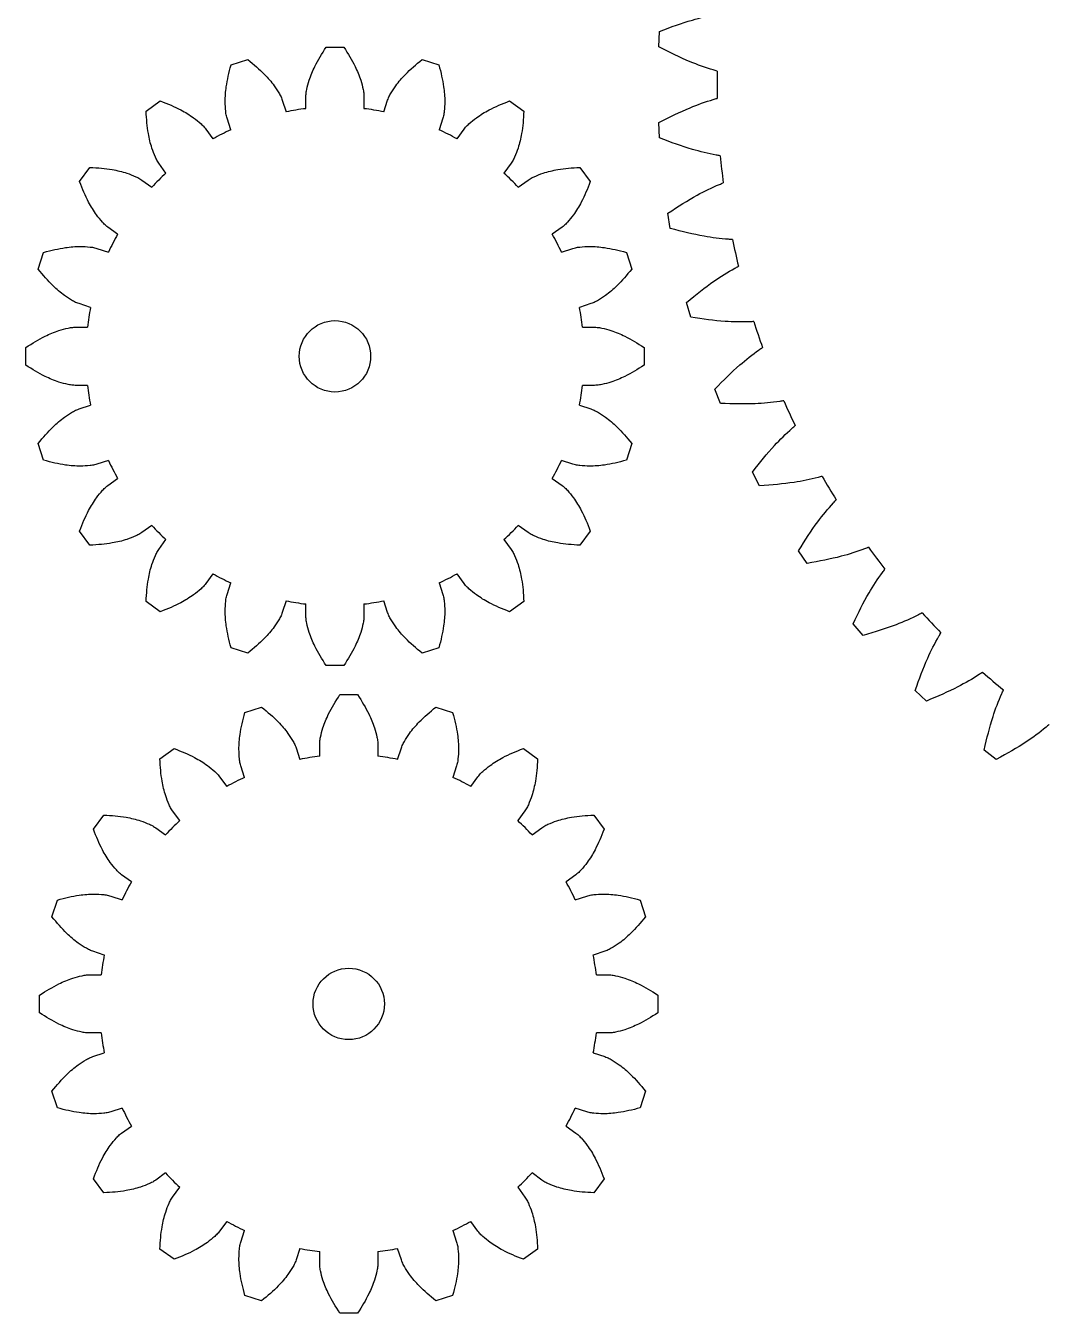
# Model space of a CAD drawing. Header units: inches. Extents: x 2 to 213, y 122 to 293.
# Drawn here: x 32.6 to 78.4, y 200 to 257.7 of the extents above; entities that cross this region are included whole.
import ezdxf

# ---------------------------------------------------------------- set-up
doc = ezdxf.new("R2010")
doc.units = ezdxf.units.IN
for name, color, linetype in [('ENGRANAJE_1_V3', 7, 'Continuous'), ('ENGRANAJE_2_V3', 7, 'Continuous'), ('Predeterminado', 7, 'Continuous')]:
    doc.layers.add(name, color=color, linetype=linetype)

# ---------------------------------------------------------------- blocks, each defined once
blk = doc.blocks.new('SE1')
at = {"layer": 'ENGRANAJE_2_V3', "color": 7, "linetype": 'Continuous', "ltscale": 25.4}
for p, q in [((60.942, 256.791), (60.979, 257.48)), ((60.979, 252.708), (60.942, 253.396)), ((61.458, 248.652), (61.346, 249.332)), ((62.372, 244.672), (62.188, 245.336)), ((63.712, 240.814), (63.456, 241.455)), ((65.46, 237.123), (65.137, 237.733)), ((67.597, 233.644), (67.21, 234.214)), ((70.098, 230.415), (69.652, 230.941)), ((72.934, 227.476), (72.433, 227.951)), ((76.07, 224.861), (75.521, 225.279))]:
    blk.add_line(p, q, dxfattribs=at)
for start, end in [(178.99866, 181.00134), (185.20555, 187.20824), (191.41245, 193.41514), (197.61935, 199.62203), (203.82624, 205.82893), (210.03314, 212.03583), (216.24004, 218.24272), (222.44693, 224.44962), (228.65383, 230.65652)]:
    blk.add_arc((98.619, 255.094), 35.064, start, end, dxfattribs=at)
for points, knots in [([(60.979, 257.48), (61.512, 257.683), (62.278, 257.966), (63.219, 258.195), (63.64, 258.266), (63.7, 258.275)], [0, 0, 0, 0, 0.547162, 0.935828, 1, 1, 1, 1]), ([(63.561, 255.706), (63.502, 255.722), (63.091, 255.838), (62.18, 256.167), (61.449, 256.531), (60.942, 256.791)], [0, 0, 0, 0, 0.064172, 0.452838, 1, 1, 1, 1]), ([(60.942, 253.396), (61.449, 253.656), (62.18, 254.02), (63.091, 254.349), (63.502, 254.465), (63.561, 254.481)], [0, 0, 0, 0, 0.547162, 0.935828, 1, 1, 1, 1]), ([(63.7, 251.912), (63.64, 251.922), (63.219, 251.993), (62.278, 252.221), (61.512, 252.504), (60.979, 252.708)], [0, 0, 0, 0, 0.064172, 0.452838, 1, 1, 1, 1]), ([(61.346, 249.332), (61.822, 249.645), (62.51, 250.087), (63.38, 250.512), (63.776, 250.672), (63.832, 250.694)], [0, 0, 0, 0, 0.547162, 0.935828, 1, 1, 1, 1]), ([(64.249, 248.156), (64.188, 248.158), (63.761, 248.183), (62.802, 248.309), (62.009, 248.507), (61.458, 248.652)], [0, 0, 0, 0, 0.064172, 0.452838, 1, 1, 1, 1]), ([(62.188, 245.336), (62.627, 245.699), (63.263, 246.212), (64.082, 246.729), (64.458, 246.931), (64.512, 246.959)], [0, 0, 0, 0, 0.547162, 0.935828, 1, 1, 1, 1]), ([(65.2, 244.48), (65.14, 244.476), (64.713, 244.455), (63.745, 244.476), (62.936, 244.588), (62.372, 244.672)], [0, 0, 0, 0, 0.064172, 0.452838, 1, 1, 1, 1]), ([(63.456, 241.455), (63.854, 241.863), (64.43, 242.442), (65.189, 243.044), (65.541, 243.285), (65.592, 243.319)], [0, 0, 0, 0, 0.547162, 0.935828, 1, 1, 1, 1]), ([(66.544, 240.929), (66.484, 240.919), (66.062, 240.852), (65.098, 240.767), (64.281, 240.791), (63.712, 240.814)], [0, 0, 0, 0, 0.064172, 0.452838, 1, 1, 1, 1]), ([(65.137, 237.733), (65.488, 238.181), (65.999, 238.819), (66.687, 239.5), (67.012, 239.778), (67.058, 239.817)], [0, 0, 0, 0, 0.547162, 0.935828, 1, 1, 1, 1]), ([(68.263, 237.544), (68.205, 237.528), (67.793, 237.415), (66.843, 237.227), (66.028, 237.162), (65.46, 237.123)], [0, 0, 0, 0, 0.064172, 0.452838, 1, 1, 1, 1]), ([(67.21, 234.214), (67.511, 234.698), (67.95, 235.388), (68.561, 236.139), (68.853, 236.45), (68.895, 236.494)], [0, 0, 0, 0, 0.547162, 0.935828, 1, 1, 1, 1]), ([(70.339, 234.365), (70.282, 234.342), (69.885, 234.186), (68.961, 233.896), (68.158, 233.744), (67.597, 233.644)], [0, 0, 0, 0, 0.064172, 0.452838, 1, 1, 1, 1]), ([(69.652, 230.941), (69.898, 231.455), (70.26, 232.187), (70.786, 233), (71.043, 233.341), (71.08, 233.389)], [0, 0, 0, 0, 0.547162, 0.935828, 1, 1, 1, 1]), ([(72.745, 231.429), (72.692, 231.4), (72.314, 231.202), (71.427, 230.814), (70.645, 230.576), (70.098, 230.415)], [0, 0, 0, 0, 0.064172, 0.452838, 1, 1, 1, 1]), ([(72.433, 227.951), (72.623, 228.488), (72.903, 229.255), (73.338, 230.12), (73.557, 230.487), (73.588, 230.539)], [0, 0, 0, 0, 0.547162, 0.935828, 1, 1, 1, 1]), ([(75.456, 228.77), (75.406, 228.736), (75.051, 228.497), (74.211, 228.016), (73.46, 227.695), (72.934, 227.476)], [0, 0, 0, 0, 0.064172, 0.452838, 1, 1, 1, 1]), ([(75.521, 225.279), (75.652, 225.833), (75.847, 226.626), (76.186, 227.533), (76.364, 227.922), (76.39, 227.977)], [0, 0, 0, 0, 0.547162, 0.935828, 1, 1, 1, 1]), ([(78.438, 226.42), (78.392, 226.38), (78.065, 226.105), (77.282, 225.536), (76.57, 225.135), (76.07, 224.861)], [0, 0, 0, 0, 0.064172, 0.452838, 1, 1, 1, 1])]:
    blk.add_open_spline(points, degree=3, knots=knots, dxfattribs=at)
blk = doc.blocks.new('SE4')
at = {"layer": 'ENGRANAJE_1_V3', "color": 7, "linetype": 'Continuous', "ltscale": 25.4}
for p, q in [((46.038, 256.782), (46.823, 256.782)), ((41.774, 255.982), (42.521, 256.225)), ((50.34, 256.225), (51.086, 255.982)), ((45.13, 254.02), (45.13, 254.562)), ((47.73, 254.562), (47.73, 254.02)), ((37.967, 253.904), (38.602, 254.366)), ((44.07, 254.394), (44.238, 253.878)), ((48.623, 253.878), (48.791, 254.394)), ((54.259, 254.366), (54.894, 253.904)), ((41.765, 253.075), (41.597, 253.591)), ((51.263, 253.591), (51.096, 253.075)), ((40.641, 253.104), (40.96, 252.664)), ((51.901, 252.664), (52.22, 253.104)), ((38.857, 251.136), (38.537, 251.575)), ((54.323, 251.575), (54.004, 251.136)), ((34.988, 250.752), (35.449, 251.387)), ((57.411, 251.387), (57.873, 250.752)), ((37.778, 250.816), (38.218, 250.497)), ((54.643, 250.497), (55.082, 250.816)), ((36.689, 248.394), (36.25, 248.713)), ((56.611, 248.713), (56.171, 248.394)), ((33.129, 246.833), (33.371, 247.579)), ((35.763, 247.756), (36.279, 247.589)), ((56.582, 247.589), (57.098, 247.756)), ((59.489, 247.579), (59.732, 246.833)), ((35.476, 245.116), (34.959, 245.284)), ((57.901, 245.284), (57.385, 245.116)), ((34.791, 244.223), (35.334, 244.223)), ((57.526, 244.223), (58.069, 244.223)), ((32.572, 242.531), (32.572, 243.316)), ((60.289, 243.316), (60.289, 242.531)), ((35.334, 241.623), (34.791, 241.623)), ((58.069, 241.623), (57.526, 241.623)), ((34.959, 240.563), (35.476, 240.731)), ((57.385, 240.731), (57.901, 240.563)), ((33.371, 238.268), (33.129, 239.014)), ((59.732, 239.014), (59.489, 238.268)), ((36.279, 238.258), (35.763, 238.09)), ((57.098, 238.09), (56.582, 238.258)), ((36.25, 237.134), (36.689, 237.453)), ((56.171, 237.453), (56.611, 237.134)), ((35.449, 234.46), (34.988, 235.095)), ((38.218, 235.35), (37.778, 235.03)), ((55.082, 235.03), (54.643, 235.35)), ((57.873, 235.095), (57.411, 234.46)), ((38.537, 234.271), (38.857, 234.711)), ((54.004, 234.711), (54.323, 234.271)), ((40.96, 233.182), (40.641, 232.743)), ((52.22, 232.743), (51.901, 233.182)), ((41.597, 232.256), (41.765, 232.772)), ((51.096, 232.772), (51.263, 232.256)), ((38.602, 231.481), (37.967, 231.942)), ((44.238, 231.969), (44.07, 231.452)), ((48.791, 231.452), (48.623, 231.969)), ((54.894, 231.942), (54.259, 231.481)), ((45.13, 231.284), (45.13, 231.827)), ((47.73, 231.827), (47.73, 231.284)), ((42.521, 229.622), (41.774, 229.864)), ((51.086, 229.864), (50.34, 229.622)), ((46.823, 229.065), (46.038, 229.065))]:
    blk.add_line(p, q, dxfattribs=at)
blk.add_circle((46.43, 242.923), 1.6, dxfattribs=at)
for start, end in [(96.68221, 101.31779), (78.68221, 83.31779), (114.68221, 119.31779), (60.68221, 65.31779), (132.68221, 137.31779), (42.68221, 47.31779), (150.68221, 155.31779), (24.68221, 29.31779), (168.68221, 173.31779), (6.68221, 11.31779), (186.68221, 191.31779), (348.68221, 353.31779), (204.68221, 209.31779), (330.68221, 335.31779), (222.68221, 227.31779), (312.68221, 317.31779), (240.68221, 245.31779), (294.68221, 299.31779), (258.68221, 263.31779), (276.68221, 281.31779)]:
    blk.add_arc((46.43, 242.923), 11.172, start, end, dxfattribs=at)
for points, knots in [([(45.13, 254.562), (45.13, 254.603), (45.131, 254.702), (45.18, 254.953), (45.288, 255.371), (45.566, 256.034), (45.838, 256.472), (46.038, 256.782)], [0, 0, 0, 0, 0.045721, 0.131078, 0.308385, 0.585441, 1, 1, 1, 1]), ([(46.823, 256.782), (47.022, 256.472), (47.295, 256.034), (47.573, 255.371), (47.68, 254.953), (47.73, 254.702), (47.73, 254.603), (47.73, 254.562)], [0, 0, 0, 0, 0.414559, 0.691615, 0.868922, 0.954279, 1, 1, 1, 1]), ([(42.521, 256.225), (42.807, 255.992), (43.201, 255.66), (43.67, 255.114), (43.902, 254.751), (44.027, 254.527), (44.058, 254.433), (44.07, 254.394)], [0, 0, 0, 0, 0.414559, 0.691615, 0.868922, 0.954279, 1, 1, 1, 1]), ([(48.791, 254.394), (48.803, 254.433), (48.834, 254.527), (48.959, 254.751), (49.19, 255.114), (49.66, 255.66), (50.054, 255.992), (50.34, 256.225)], [0, 0, 0, 0, 0.045721, 0.131078, 0.308385, 0.585441, 1, 1, 1, 1]), ([(41.597, 253.591), (41.585, 253.63), (41.554, 253.724), (41.524, 253.978), (41.498, 254.408), (41.557, 255.125), (41.68, 255.626), (41.774, 255.982)], [0, 0, 0, 0, 0.045721, 0.131078, 0.308385, 0.585441, 1, 1, 1, 1]), ([(51.086, 255.982), (51.18, 255.626), (51.304, 255.125), (51.363, 254.408), (51.337, 253.978), (51.306, 253.724), (51.276, 253.63), (51.263, 253.591)], [0, 0, 0, 0, 0.414559, 0.691615, 0.868922, 0.954279, 1, 1, 1, 1]), ([(38.537, 251.575), (38.514, 251.608), (38.455, 251.689), (38.348, 251.921), (38.19, 252.322), (38.025, 253.022), (37.988, 253.537), (37.967, 253.904)], [0, 0, 0, 0, 0.045721, 0.131078, 0.308385, 0.585441, 1, 1, 1, 1]), ([(38.602, 254.366), (38.946, 254.233), (39.423, 254.038), (40.038, 253.665), (40.371, 253.391), (40.559, 253.217), (40.617, 253.137), (40.641, 253.104)], [0, 0, 0, 0, 0.414559, 0.691615, 0.868922, 0.954279, 1, 1, 1, 1]), ([(52.22, 253.104), (52.244, 253.137), (52.302, 253.217), (52.49, 253.391), (52.823, 253.665), (53.437, 254.038), (53.915, 254.233), (54.259, 254.366)], [0, 0, 0, 0, 0.045721, 0.131078, 0.308385, 0.585441, 1, 1, 1, 1]), ([(54.894, 253.904), (54.873, 253.537), (54.836, 253.022), (54.671, 252.322), (54.513, 251.921), (54.405, 251.689), (54.347, 251.608), (54.323, 251.575)], [0, 0, 0, 0, 0.414559, 0.691615, 0.868922, 0.954279, 1, 1, 1, 1]), ([(35.449, 251.387), (35.817, 251.366), (36.332, 251.329), (37.032, 251.164), (37.433, 251.006), (37.665, 250.898), (37.746, 250.84), (37.778, 250.816)], [0, 0, 0, 0, 0.414559, 0.691615, 0.868922, 0.954279, 1, 1, 1, 1]), ([(55.082, 250.816), (55.115, 250.84), (55.196, 250.898), (55.428, 251.006), (55.829, 251.164), (56.529, 251.329), (57.044, 251.366), (57.411, 251.387)], [0, 0, 0, 0, 0.045721, 0.131078, 0.308385, 0.585441, 1, 1, 1, 1]), ([(36.25, 248.713), (36.217, 248.737), (36.137, 248.795), (35.963, 248.983), (35.689, 249.316), (35.315, 249.93), (35.121, 250.408), (34.988, 250.752)], [0, 0, 0, 0, 0.045721, 0.131078, 0.308385, 0.585441, 1, 1, 1, 1]), ([(57.873, 250.752), (57.74, 250.408), (57.545, 249.93), (57.172, 249.316), (56.898, 248.983), (56.724, 248.795), (56.643, 248.737), (56.611, 248.713)], [0, 0, 0, 0, 0.414559, 0.691615, 0.868922, 0.954279, 1, 1, 1, 1]), ([(33.371, 247.579), (33.728, 247.673), (34.228, 247.797), (34.945, 247.856), (35.376, 247.83), (35.63, 247.799), (35.724, 247.769), (35.763, 247.756)], [0, 0, 0, 0, 0.414559, 0.691615, 0.868922, 0.954279, 1, 1, 1, 1]), ([(57.098, 247.756), (57.137, 247.769), (57.231, 247.799), (57.485, 247.83), (57.915, 247.856), (58.632, 247.797), (59.133, 247.673), (59.489, 247.579)], [0, 0, 0, 0, 0.045721, 0.131078, 0.308385, 0.585441, 1, 1, 1, 1]), ([(34.959, 245.284), (34.921, 245.296), (34.826, 245.327), (34.603, 245.452), (34.239, 245.683), (33.694, 246.153), (33.362, 246.547), (33.129, 246.833)], [0, 0, 0, 0, 0.045721, 0.131078, 0.308385, 0.585441, 1, 1, 1, 1]), ([(59.732, 246.833), (59.499, 246.547), (59.167, 246.153), (58.621, 245.683), (58.258, 245.452), (58.034, 245.327), (57.94, 245.296), (57.901, 245.284)], [0, 0, 0, 0, 0.414559, 0.691615, 0.868922, 0.954279, 1, 1, 1, 1]), ([(32.572, 243.316), (32.882, 243.515), (33.32, 243.788), (33.983, 244.066), (34.4, 244.173), (34.652, 244.223), (34.751, 244.223), (34.791, 244.223)], [0, 0, 0, 0, 0.414559, 0.691615, 0.868922, 0.954279, 1, 1, 1, 1]), ([(58.069, 244.223), (58.11, 244.223), (58.209, 244.223), (58.46, 244.173), (58.878, 244.066), (59.541, 243.788), (59.979, 243.515), (60.289, 243.316)], [0, 0, 0, 0, 0.045721, 0.131078, 0.308385, 0.585441, 1, 1, 1, 1]), ([(34.791, 241.623), (34.751, 241.623), (34.652, 241.624), (34.4, 241.673), (33.983, 241.781), (33.32, 242.059), (32.882, 242.331), (32.572, 242.531)], [0, 0, 0, 0, 0.045721, 0.131078, 0.308385, 0.585441, 1, 1, 1, 1]), ([(60.289, 242.531), (59.979, 242.331), (59.541, 242.059), (58.878, 241.781), (58.46, 241.673), (58.209, 241.624), (58.11, 241.623), (58.069, 241.623)], [0, 0, 0, 0, 0.414559, 0.691615, 0.868922, 0.954279, 1, 1, 1, 1]), ([(33.129, 239.014), (33.362, 239.3), (33.694, 239.694), (34.239, 240.163), (34.603, 240.395), (34.826, 240.52), (34.921, 240.551), (34.959, 240.563)], [0, 0, 0, 0, 0.414559, 0.691615, 0.868922, 0.954279, 1, 1, 1, 1]), ([(57.901, 240.563), (57.94, 240.551), (58.034, 240.52), (58.258, 240.395), (58.621, 240.163), (59.167, 239.694), (59.499, 239.3), (59.732, 239.014)], [0, 0, 0, 0, 0.045721, 0.131078, 0.308385, 0.585441, 1, 1, 1, 1]), ([(35.763, 238.09), (35.724, 238.078), (35.63, 238.047), (35.376, 238.017), (34.945, 237.991), (34.228, 238.05), (33.728, 238.174), (33.371, 238.268)], [0, 0, 0, 0, 0.045721, 0.131078, 0.308385, 0.585441, 1, 1, 1, 1]), ([(59.489, 238.268), (59.133, 238.174), (58.632, 238.05), (57.915, 237.991), (57.485, 238.017), (57.231, 238.047), (57.137, 238.078), (57.098, 238.09)], [0, 0, 0, 0, 0.414559, 0.691615, 0.868922, 0.954279, 1, 1, 1, 1]), ([(34.988, 235.095), (35.121, 235.439), (35.315, 235.916), (35.689, 236.531), (35.963, 236.864), (36.137, 237.052), (36.217, 237.11), (36.25, 237.134)], [0, 0, 0, 0, 0.414559, 0.691615, 0.868922, 0.954279, 1, 1, 1, 1]), ([(56.611, 237.134), (56.643, 237.11), (56.724, 237.052), (56.898, 236.864), (57.172, 236.531), (57.545, 235.916), (57.74, 235.439), (57.873, 235.095)], [0, 0, 0, 0, 0.045721, 0.131078, 0.308385, 0.585441, 1, 1, 1, 1]), ([(37.778, 235.03), (37.746, 235.007), (37.665, 234.948), (37.433, 234.841), (37.032, 234.683), (36.332, 234.518), (35.817, 234.481), (35.449, 234.46)], [0, 0, 0, 0, 0.045721, 0.131078, 0.308385, 0.585441, 1, 1, 1, 1]), ([(57.411, 234.46), (57.044, 234.481), (56.529, 234.518), (55.829, 234.683), (55.428, 234.841), (55.196, 234.948), (55.115, 235.007), (55.082, 235.03)], [0, 0, 0, 0, 0.414559, 0.691615, 0.868922, 0.954279, 1, 1, 1, 1]), ([(37.967, 231.942), (37.988, 232.31), (38.025, 232.825), (38.19, 233.525), (38.348, 233.926), (38.455, 234.158), (38.514, 234.239), (38.537, 234.271)], [0, 0, 0, 0, 0.414559, 0.691615, 0.868922, 0.954279, 1, 1, 1, 1]), ([(54.323, 234.271), (54.347, 234.239), (54.405, 234.158), (54.513, 233.926), (54.671, 233.525), (54.836, 232.825), (54.873, 232.31), (54.894, 231.942)], [0, 0, 0, 0, 0.045721, 0.131078, 0.308385, 0.585441, 1, 1, 1, 1]), ([(40.641, 232.743), (40.617, 232.71), (40.559, 232.63), (40.371, 232.456), (40.038, 232.182), (39.423, 231.808), (38.946, 231.614), (38.602, 231.481)], [0, 0, 0, 0, 0.045721, 0.131078, 0.308385, 0.585441, 1, 1, 1, 1]), ([(54.259, 231.481), (53.915, 231.614), (53.437, 231.808), (52.823, 232.182), (52.49, 232.456), (52.302, 232.63), (52.244, 232.71), (52.22, 232.743)], [0, 0, 0, 0, 0.414559, 0.691615, 0.868922, 0.954279, 1, 1, 1, 1]), ([(41.774, 229.864), (41.68, 230.221), (41.557, 230.721), (41.498, 231.438), (41.524, 231.869), (41.554, 232.123), (41.585, 232.217), (41.597, 232.256)], [0, 0, 0, 0, 0.414559, 0.691615, 0.868922, 0.954279, 1, 1, 1, 1]), ([(51.263, 232.256), (51.276, 232.217), (51.306, 232.123), (51.337, 231.869), (51.363, 231.438), (51.304, 230.721), (51.18, 230.221), (51.086, 229.864)], [0, 0, 0, 0, 0.045721, 0.131078, 0.308385, 0.585441, 1, 1, 1, 1]), ([(44.07, 231.452), (44.058, 231.414), (44.027, 231.319), (43.902, 231.096), (43.67, 230.732), (43.201, 230.187), (42.807, 229.855), (42.521, 229.622)], [0, 0, 0, 0, 0.045721, 0.131078, 0.308385, 0.585441, 1, 1, 1, 1]), ([(50.34, 229.622), (50.054, 229.855), (49.66, 230.187), (49.19, 230.732), (48.959, 231.096), (48.834, 231.319), (48.803, 231.414), (48.791, 231.452)], [0, 0, 0, 0, 0.414559, 0.691615, 0.868922, 0.954279, 1, 1, 1, 1]), ([(46.038, 229.065), (45.838, 229.375), (45.566, 229.813), (45.288, 230.476), (45.18, 230.893), (45.131, 231.145), (45.13, 231.244), (45.13, 231.284)], [0, 0, 0, 0, 0.414559, 0.691615, 0.868922, 0.954279, 1, 1, 1, 1]), ([(47.73, 231.284), (47.73, 231.244), (47.73, 231.145), (47.68, 230.893), (47.573, 230.476), (47.295, 229.813), (47.022, 229.375), (46.823, 229.065)], [0, 0, 0, 0, 0.045721, 0.131078, 0.308385, 0.585441, 1, 1, 1, 1])]:
    blk.add_open_spline(points, degree=3, knots=knots, dxfattribs=at)
blk = doc.blocks.new('SE6')
at = {"layer": 'ENGRANAJE_1_V3', "color": 7, "linetype": 'Continuous', "ltscale": 25.4}
for p, q in [((46.655, 227.765), (47.44, 227.765)), ((42.392, 226.966), (43.139, 227.208)), ((50.957, 227.208), (51.704, 226.966)), ((38.584, 224.888), (39.219, 225.349)), ((44.687, 225.378), (44.855, 224.861)), ((45.748, 225.003), (45.748, 225.546)), ((48.348, 225.546), (48.348, 225.003)), ((49.24, 224.861), (49.408, 225.378)), ((54.876, 225.349), (55.511, 224.888)), ((42.382, 224.058), (42.215, 224.574)), ((51.881, 224.574), (51.713, 224.058)), ((41.258, 224.087), (41.577, 223.648)), ((52.518, 223.648), (52.837, 224.087)), ((35.605, 221.735), (36.067, 222.37)), ((39.474, 222.12), (39.155, 222.559)), ((54.941, 222.559), (54.622, 222.12)), ((58.029, 222.37), (58.49, 221.735)), ((38.396, 221.8), (38.835, 221.481)), ((55.261, 221.481), (55.7, 221.8)), ((37.307, 219.377), (36.868, 219.696)), ((57.228, 219.696), (56.789, 219.377)), ((36.38, 218.74), (36.896, 218.572)), ((57.199, 218.572), (57.715, 218.74)), ((33.746, 217.816), (33.989, 218.563)), ((60.107, 218.563), (60.349, 217.816)), ((36.093, 216.099), (35.577, 216.267)), ((58.519, 216.267), (58.003, 216.099)), ((35.409, 215.207), (35.952, 215.207)), ((58.144, 215.207), (58.687, 215.207)), ((33.189, 213.514), (33.189, 214.299)), ((60.906, 214.299), (60.906, 213.514)), ((35.952, 212.607), (35.409, 212.607)), ((58.687, 212.607), (58.144, 212.607)), ((35.577, 211.546), (36.093, 211.714)), ((58.003, 211.714), (58.519, 211.546)), ((33.989, 209.251), (33.746, 209.998)), ((60.349, 209.998), (60.107, 209.251)), ((36.896, 209.241), (36.38, 209.074)), ((57.715, 209.074), (57.199, 209.241)), ((36.868, 208.117), (37.307, 208.436)), ((56.789, 208.436), (57.228, 208.117)), ((36.067, 205.443), (35.605, 206.078)), ((38.835, 206.333), (38.396, 206.014)), ((55.7, 206.014), (55.261, 206.333)), ((58.49, 206.078), (58.029, 205.443)), ((39.155, 205.255), (39.474, 205.694)), ((54.622, 205.694), (54.941, 205.255)), ((41.577, 204.166), (41.258, 203.726)), ((42.215, 203.239), (42.382, 203.755)), ((51.713, 203.755), (51.881, 203.239)), ((52.837, 203.726), (52.518, 204.166)), ((39.219, 202.464), (38.584, 202.926)), ((44.855, 202.952), (44.687, 202.436)), ((45.748, 202.268), (45.748, 202.811)), ((48.348, 202.811), (48.348, 202.268)), ((49.408, 202.436), (49.24, 202.952)), ((55.511, 202.926), (54.876, 202.464)), ((43.139, 200.605), (42.392, 200.848)), ((51.704, 200.848), (50.957, 200.605)), ((47.44, 200.048), (46.655, 200.048))]:
    blk.add_line(p, q, dxfattribs=at)
blk.add_circle((47.048, 213.907), 1.6, dxfattribs=at)
for start, end in [(96.68221, 101.31779), (78.68221, 83.31779), (114.68221, 119.31779), (60.68221, 65.31779), (132.68221, 137.31779), (42.68221, 47.31779), (150.68221, 155.31779), (24.68221, 29.31779), (168.68221, 173.31779), (6.68221, 11.31779), (186.68221, 191.31779), (348.68221, 353.31779), (204.68221, 209.31779), (330.68221, 335.31779), (222.68221, 227.31779), (312.68221, 317.31779), (240.68221, 245.31779), (294.68221, 299.31779), (258.68221, 263.31779), (276.68221, 281.31779)]:
    blk.add_arc((47.048, 213.907), 11.172, start, end, dxfattribs=at)
for points, knots in [([(45.748, 225.546), (45.748, 225.586), (45.748, 225.686), (45.798, 225.937), (45.905, 226.354), (46.183, 227.017), (46.456, 227.455), (46.655, 227.765)], [0, 0, 0, 0, 0.045721, 0.131078, 0.308385, 0.585441, 1, 1, 1, 1]), ([(47.44, 227.765), (47.64, 227.455), (47.912, 227.017), (48.19, 226.354), (48.298, 225.937), (48.348, 225.686), (48.348, 225.586), (48.348, 225.546)], [0, 0, 0, 0, 0.414559, 0.691615, 0.868922, 0.954279, 1, 1, 1, 1]), ([(42.215, 224.574), (42.202, 224.613), (42.172, 224.707), (42.141, 224.962), (42.115, 225.392), (42.174, 226.109), (42.298, 226.609), (42.392, 226.966)], [0, 0, 0, 0, 0.045721, 0.131078, 0.308385, 0.585441, 1, 1, 1, 1]), ([(43.139, 227.208), (43.424, 226.975), (43.818, 226.643), (44.288, 226.098), (44.519, 225.734), (44.644, 225.511), (44.675, 225.416), (44.687, 225.378)], [0, 0, 0, 0, 0.414559, 0.691615, 0.868922, 0.954279, 1, 1, 1, 1]), ([(49.408, 225.378), (49.421, 225.416), (49.451, 225.511), (49.576, 225.734), (49.808, 226.098), (50.277, 226.643), (50.671, 226.975), (50.957, 227.208)], [0, 0, 0, 0, 0.045721, 0.131078, 0.308385, 0.585441, 1, 1, 1, 1]), ([(51.704, 226.966), (51.798, 226.609), (51.921, 226.109), (51.981, 225.392), (51.954, 224.962), (51.924, 224.707), (51.893, 224.613), (51.881, 224.574)], [0, 0, 0, 0, 0.414559, 0.691615, 0.868922, 0.954279, 1, 1, 1, 1]), ([(39.219, 225.349), (39.563, 225.216), (40.041, 225.022), (40.656, 224.648), (40.988, 224.374), (41.176, 224.2), (41.234, 224.12), (41.258, 224.087)], [0, 0, 0, 0, 0.414559, 0.691615, 0.868922, 0.954279, 1, 1, 1, 1]), ([(52.837, 224.087), (52.861, 224.12), (52.92, 224.2), (53.107, 224.374), (53.44, 224.648), (54.055, 225.022), (54.533, 225.216), (54.876, 225.349)], [0, 0, 0, 0, 0.045721, 0.131078, 0.308385, 0.585441, 1, 1, 1, 1]), ([(39.155, 222.559), (39.131, 222.592), (39.073, 222.672), (38.965, 222.904), (38.807, 223.305), (38.642, 224.005), (38.605, 224.52), (38.584, 224.888)], [0, 0, 0, 0, 0.045721, 0.131078, 0.308385, 0.585441, 1, 1, 1, 1]), ([(55.511, 224.888), (55.491, 224.52), (55.453, 224.005), (55.288, 223.305), (55.13, 222.904), (55.023, 222.672), (54.965, 222.592), (54.941, 222.559)], [0, 0, 0, 0, 0.414559, 0.691615, 0.868922, 0.954279, 1, 1, 1, 1]), ([(36.067, 222.37), (36.435, 222.349), (36.949, 222.312), (37.649, 222.147), (38.05, 221.989), (38.282, 221.882), (38.363, 221.824), (38.396, 221.8)], [0, 0, 0, 0, 0.414559, 0.691615, 0.868922, 0.954279, 1, 1, 1, 1]), ([(55.7, 221.8), (55.733, 221.824), (55.813, 221.882), (56.045, 221.989), (56.446, 222.147), (57.146, 222.312), (57.661, 222.349), (58.029, 222.37)], [0, 0, 0, 0, 0.045721, 0.131078, 0.308385, 0.585441, 1, 1, 1, 1]), ([(36.868, 219.696), (36.835, 219.72), (36.754, 219.779), (36.581, 219.966), (36.306, 220.299), (35.933, 220.914), (35.739, 221.391), (35.605, 221.735)], [0, 0, 0, 0, 0.045721, 0.131078, 0.308385, 0.585441, 1, 1, 1, 1]), ([(58.49, 221.735), (58.357, 221.391), (58.163, 220.914), (57.789, 220.299), (57.515, 219.966), (57.341, 219.779), (57.261, 219.72), (57.228, 219.696)], [0, 0, 0, 0, 0.414559, 0.691615, 0.868922, 0.954279, 1, 1, 1, 1]), ([(33.989, 218.563), (34.345, 218.657), (34.846, 218.78), (35.563, 218.839), (35.993, 218.813), (36.247, 218.783), (36.342, 218.752), (36.38, 218.74)], [0, 0, 0, 0, 0.414559, 0.691615, 0.868922, 0.954279, 1, 1, 1, 1]), ([(57.715, 218.74), (57.754, 218.752), (57.848, 218.783), (58.103, 218.813), (58.533, 218.839), (59.25, 218.78), (59.75, 218.657), (60.107, 218.563)], [0, 0, 0, 0, 0.045721, 0.131078, 0.308385, 0.585441, 1, 1, 1, 1]), ([(35.577, 216.267), (35.538, 216.28), (35.444, 216.31), (35.22, 216.435), (34.857, 216.667), (34.312, 217.136), (33.979, 217.53), (33.746, 217.816)], [0, 0, 0, 0, 0.045721, 0.131078, 0.308385, 0.585441, 1, 1, 1, 1]), ([(60.349, 217.816), (60.116, 217.53), (59.784, 217.136), (59.239, 216.667), (58.875, 216.435), (58.652, 216.31), (58.557, 216.28), (58.519, 216.267)], [0, 0, 0, 0, 0.414559, 0.691615, 0.868922, 0.954279, 1, 1, 1, 1]), ([(33.189, 214.299), (33.499, 214.499), (33.937, 214.771), (34.601, 215.049), (35.018, 215.157), (35.269, 215.207), (35.368, 215.207), (35.409, 215.207)], [0, 0, 0, 0, 0.414559, 0.691615, 0.868922, 0.954279, 1, 1, 1, 1]), ([(58.687, 215.207), (58.727, 215.207), (58.827, 215.207), (59.078, 215.157), (59.495, 215.049), (60.158, 214.771), (60.597, 214.499), (60.906, 214.299)], [0, 0, 0, 0, 0.045721, 0.131078, 0.308385, 0.585441, 1, 1, 1, 1]), ([(35.409, 212.607), (35.368, 212.607), (35.269, 212.607), (35.018, 212.657), (34.601, 212.764), (33.937, 213.042), (33.499, 213.315), (33.189, 213.514)], [0, 0, 0, 0, 0.045721, 0.131078, 0.308385, 0.585441, 1, 1, 1, 1]), ([(60.906, 213.514), (60.597, 213.315), (60.158, 213.042), (59.495, 212.764), (59.078, 212.657), (58.827, 212.607), (58.727, 212.607), (58.687, 212.607)], [0, 0, 0, 0, 0.414559, 0.691615, 0.868922, 0.954279, 1, 1, 1, 1]), ([(33.746, 209.998), (33.979, 210.283), (34.312, 210.677), (34.857, 211.147), (35.22, 211.378), (35.444, 211.503), (35.538, 211.534), (35.577, 211.546)], [0, 0, 0, 0, 0.414559, 0.691615, 0.868922, 0.954279, 1, 1, 1, 1]), ([(58.519, 211.546), (58.557, 211.534), (58.652, 211.503), (58.875, 211.378), (59.239, 211.147), (59.784, 210.677), (60.116, 210.283), (60.349, 209.998)], [0, 0, 0, 0, 0.045721, 0.131078, 0.308385, 0.585441, 1, 1, 1, 1]), ([(36.38, 209.074), (36.342, 209.061), (36.247, 209.031), (35.993, 209), (35.563, 208.974), (34.846, 209.033), (34.345, 209.157), (33.989, 209.251)], [0, 0, 0, 0, 0.045721, 0.131078, 0.308385, 0.585441, 1, 1, 1, 1]), ([(60.107, 209.251), (59.75, 209.157), (59.25, 209.033), (58.533, 208.974), (58.103, 209), (57.848, 209.031), (57.754, 209.061), (57.715, 209.074)], [0, 0, 0, 0, 0.414559, 0.691615, 0.868922, 0.954279, 1, 1, 1, 1]), ([(35.605, 206.078), (35.739, 206.422), (35.933, 206.9), (36.306, 207.515), (36.581, 207.847), (36.754, 208.035), (36.835, 208.093), (36.868, 208.117)], [0, 0, 0, 0, 0.414559, 0.691615, 0.868922, 0.954279, 1, 1, 1, 1]), ([(57.228, 208.117), (57.261, 208.093), (57.341, 208.035), (57.515, 207.847), (57.789, 207.515), (58.163, 206.9), (58.357, 206.422), (58.49, 206.078)], [0, 0, 0, 0, 0.045721, 0.131078, 0.308385, 0.585441, 1, 1, 1, 1]), ([(38.396, 206.014), (38.363, 205.99), (38.282, 205.932), (38.05, 205.824), (37.649, 205.666), (36.949, 205.501), (36.435, 205.464), (36.067, 205.443)], [0, 0, 0, 0, 0.045721, 0.131078, 0.308385, 0.585441, 1, 1, 1, 1]), ([(58.029, 205.443), (57.661, 205.464), (57.146, 205.501), (56.446, 205.666), (56.045, 205.824), (55.813, 205.932), (55.733, 205.99), (55.7, 206.014)], [0, 0, 0, 0, 0.414559, 0.691615, 0.868922, 0.954279, 1, 1, 1, 1]), ([(38.584, 202.926), (38.605, 203.294), (38.642, 203.808), (38.807, 204.508), (38.965, 204.909), (39.073, 205.141), (39.131, 205.222), (39.155, 205.255)], [0, 0, 0, 0, 0.414559, 0.691615, 0.868922, 0.954279, 1, 1, 1, 1]), ([(54.941, 205.255), (54.965, 205.222), (55.023, 205.141), (55.13, 204.909), (55.288, 204.508), (55.453, 203.808), (55.491, 203.294), (55.511, 202.926)], [0, 0, 0, 0, 0.045721, 0.131078, 0.308385, 0.585441, 1, 1, 1, 1]), ([(41.258, 203.726), (41.234, 203.694), (41.176, 203.613), (40.988, 203.44), (40.656, 203.165), (40.041, 202.792), (39.563, 202.597), (39.219, 202.464)], [0, 0, 0, 0, 0.045721, 0.131078, 0.308385, 0.585441, 1, 1, 1, 1]), ([(54.876, 202.464), (54.533, 202.597), (54.055, 202.792), (53.44, 203.165), (53.107, 203.44), (52.92, 203.613), (52.861, 203.694), (52.837, 203.726)], [0, 0, 0, 0, 0.414559, 0.691615, 0.868922, 0.954279, 1, 1, 1, 1]), ([(42.392, 200.848), (42.298, 201.204), (42.174, 201.705), (42.115, 202.422), (42.141, 202.852), (42.172, 203.106), (42.202, 203.2), (42.215, 203.239)], [0, 0, 0, 0, 0.414559, 0.691615, 0.868922, 0.954279, 1, 1, 1, 1]), ([(51.881, 203.239), (51.893, 203.2), (51.924, 203.106), (51.954, 202.852), (51.981, 202.422), (51.921, 201.705), (51.798, 201.204), (51.704, 200.848)], [0, 0, 0, 0, 0.045721, 0.131078, 0.308385, 0.585441, 1, 1, 1, 1]), ([(44.687, 202.436), (44.675, 202.397), (44.644, 202.303), (44.519, 202.079), (44.288, 201.716), (43.818, 201.171), (43.424, 200.838), (43.139, 200.605)], [0, 0, 0, 0, 0.045721, 0.131078, 0.308385, 0.585441, 1, 1, 1, 1]), ([(46.655, 200.048), (46.456, 200.358), (46.183, 200.796), (45.905, 201.459), (45.798, 201.877), (45.748, 202.128), (45.748, 202.227), (45.748, 202.268)], [0, 0, 0, 0, 0.414559, 0.691615, 0.868922, 0.954279, 1, 1, 1, 1]), ([(48.348, 202.268), (48.348, 202.227), (48.348, 202.128), (48.298, 201.877), (48.19, 201.459), (47.912, 200.796), (47.64, 200.358), (47.44, 200.048)], [0, 0, 0, 0, 0.045721, 0.131078, 0.308385, 0.585441, 1, 1, 1, 1]), ([(50.957, 200.605), (50.671, 200.838), (50.277, 201.171), (49.808, 201.716), (49.576, 202.079), (49.451, 202.303), (49.421, 202.397), (49.408, 202.436)], [0, 0, 0, 0, 0.414559, 0.691615, 0.868922, 0.954279, 1, 1, 1, 1])]:
    blk.add_open_spline(points, degree=3, knots=knots, dxfattribs=at)

msp = doc.modelspace()

# ---------------------------------------------------------------- block references
at = {"layer": 'Predeterminado'}
for name in ['SE1', 'SE4', 'SE6']:
    msp.add_blockref(name, (0, 0), dxfattribs=at)

doc.saveas('drawing.dxf')
